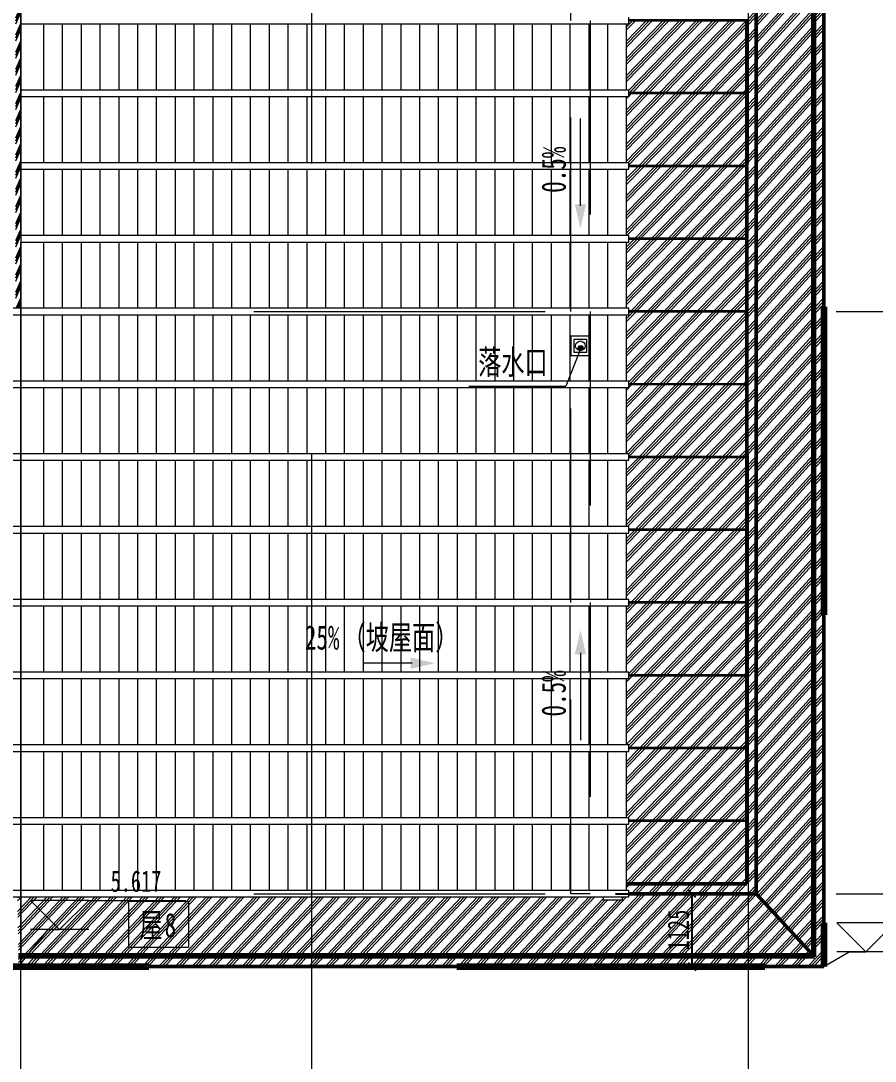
# Model space of a CAD drawing. Header units: millimetres. Extents: x 124696 to 347024, y 412631 to 564609.
# Drawn here: x 208172 to 221378, y 489762 to 505847 of the extents above; entities that cross this region are included whole.
import ezdxf

# ---------------------------------------------------------------- set-up
doc = ezdxf.new("R2010")
doc.units = ezdxf.units.MM
doc.header["$LTSCALE"] = 1500
doc.header["$MEASUREMENT"] = 0
for name, pattern in [('二层平面图$0$Aligning Line', [6.35, 3.175, -3.175]), ('二层平面图$0$IMPORT-216002', [3, 2, -1]), ('二层平面图$0$轴网线_12_3_3_3 mm', [21, 12, -3, 3, -3]), ('二层平面图$0$隐藏线', [7.14375, 4.7625, -2.38125])]:
    doc.linetypes.add(name, pattern=pattern)
doc.layers.add('0-建筑底图', color=7, linetype='Continuous')
for name, color, linetype, lineweight in [('二层平面图$0$0-1', 7, 'Continuous', 5), ('二层平面图$0$A-ANNO-IDEN-LEVL', 3, 'Continuous', 15), ('二层平面图$0$A-LINE', 7, 'Continuous', 9), ('二层平面图$0$A-LINE-1', 7, '二层平面图$0$IMPORT-216002', 9), ('二层平面图$0$A-LINE-2', 7, 'Continuous', 20), ('二层平面图$0$A-LINE-4', 7, '二层平面图$0$Aligning Line', 100), ('二层平面图$0$A-LINE-5', 7, '二层平面图$0$隐藏线', 9), ('二层平面图$0$A-NORM-MODEL-1', 9, 'Continuous', 9), ('二层平面图$0$A-ROOF', 241, 'Continuous', 9), ('二层平面图$0$A-ROOF-3', 50, 'Continuous', 50), ('二层平面图$0$A-ROOF-GRID-1', 9, 'Continuous', 9), ('二层平面图$0$A-WALL-CURT-PANEL', 8, 'Continuous', 9), ('二层平面图$0$A-WALL-CURT-PANEL-1', 253, 'Continuous', 9), ('二层平面图$0$A-WALL-CURT-PANEL-2', 7, 'Continuous', 9), ('二层平面图$0$A-WALL-CURT-STILE-1', 253, 'Continuous', 9), ('二层平面图$0$A-WALL-CURT-STILE-2', 7, 'Continuous', 9), ('二层平面图$0$ANNO-DIMS', 3, 'Continuous', 15), ('二层平面图$0$ANNO-DOTE-1', 10, '二层平面图$0$轴网线_12_3_3_3 mm', 15), ('二层平面图$0$ANNO-TEXT', 7, 'Continuous', 15), ('二层平面图$0$ANNO-TEXT-1', 1, 'Continuous', 15), ('二层平面图$0$ANNO-TEXT-2', 210, 'Continuous', 15)]:
    doc.layers.add(name, color=color, linetype=linetype, lineweight=lineweight)
doc.styles.add('二层平面图$0$黑体', font='simhei.ttf', dxfattribs={"width": 0.7, "height": 375})
doc.styles.add('二层平面图$0$黑体_5', font='simhei.ttf', dxfattribs={"width": 0.7, "height": 330})
doc.dimstyles.new('二层平面图$0$直线_2_2mm_黑体_引线_文字在上_3', dxfattribs={"dimscale": 304.8, "dimtxt": 412.811453, "dimasz": 0.393701, "dimexe": 0.984252, "dimexo": 0.0625, "dimgap": 0.147638, "dimtad": 1, "dimdec": 0, "dimzin": 0, "dimdsep": 46, "dimtxsty": '二层平面图$0$黑体_5', "dimblk1": '二层平面图$0$_Oblique', "dimblk2": '二层平面图$0$_Oblique', "dimsah": 1, "dimcen": 0.09, "dimazin": 0, "dimtfac": 1, "dimtdec": 4, "dimtix": 1, "dimtmove": 0, "dimatfit": 3, "dimfxl": 3.937008, "dimfxlon": 1, "dimtvp": 1, "dimtolj": 1, "dimtzin": 0, "dimarcsym": 2})
pattern_1 = [(45.868, (3679.7, 0), (-128.62294, 132.58318), []), (45.868, (3725.17, 0), (0.00153, 265.1651), []), (45.868, (3634.22, 0), (0.00153, 265.1651), [])]

# ---------------------------------------------------------------- blocks, each defined once
blk = doc.blocks.new('二层平面图$0$屋顶檐口1 - 屋顶檐口1-2761451-104-2F')
at = {"layer": '二层平面图$0$A-ROOF-GRID-1'}
h = blk.add_hatch(dxfattribs=at)
h.set_pattern_fill('FP_27', color=256, style=0, pattern_type=2)
h.set_pattern_definition([(45.868, (3637.25, 0), (-128.62294, 132.58318), []), (45.868, (3682.73, 0), (0.00153, 265.1651), []), (45.868, (3591.78, 0), (0.00153, 265.1651), [])])
h.paths.add_polyline_path([(75414, 34875), (75414, 64125), (62965, 64125), (62965, 63975), (75269, 63975), (75269, 35025), (62965, 35025), (62965, 34875), (74852, 34875)])
h = blk.add_hatch(dxfattribs=at)
h.set_pattern_fill('FP_26', color=256, style=0, pattern_type=2)
h.set_pattern_definition([(45.868, (3620.27, 0), (-128.62294, 132.58318), []), (45.868, (3665.75, 0), (0.00153, 265.1651), []), (45.868, (3574.8, 0), (0.00153, 265.1651), [])])
h.paths.add_polyline_path([(70710, 35025), (75252, 35025), (75252, 63975), (62973, 63975), (62973, 63945), (75240, 63945), (75240, 35055), (62973, 35055), (62973, 35025), (69329, 35025)])
h = blk.add_hatch(dxfattribs=at)
h.set_pattern_fill('FP_28', color=256, style=0, pattern_type=2)
h.set_pattern_definition([(47.705, (11700.67, 0), (-120.6175, 132.583), []), (47.705, (11743.32, 0), (0.0017, 265.165), []), (47.705, (11658.03, 0), (0.0017, 265.165), [])])
h.paths.add_polyline_path([(75240, 35055), (75240, 63945), (74365, 63000), (74365, 36000), (74852, 35474)])
h = blk.add_hatch(dxfattribs=at)
h.set_pattern_fill('FP_29', color=256, style=0, pattern_type=2)
h.set_pattern_definition([(76.367, (71631.4, 0), (-32.15599, 132.58269), []), (76.367, (71642.77, 0), (-0.000127, 265.164944), []), (76.367, (71620.03, 0), (-0.000127, 265.164944), [])])
h.paths.add_polyline_path([(75269, 35025), (75269, 63975), (75252, 63975), (75252, 35025)])
h = blk.add_hatch(dxfattribs=at)
h.set_pattern_fill('FP_16', color=256, style=0, pattern_type=2)
h.set_pattern_definition(pattern_1)
h.paths.add_polyline_path([(72397, 36000), (74365, 36000), (74365, 63000), (72397, 63000), (72397, 62950), (72359, 62950), (72359, 62850), (74220, 62850), (74220, 61885), (74232, 61885), (74232, 61865), (74220, 61865), (74220, 60760), (74232, 60760), (74231, 60740), (74220, 60740), (74220, 59635), (74232, 59635), (74232, 59615), (74220, 59615), (74220, 58510), (74232, 58510), (74232, 58490), (74220, 58490), (74220, 57385), (74232, 57385), (74232, 57365), (74220, 57365), (74220, 56260), (74232, 56260), (74232, 56240), (74220, 56240), (74220, 55135), (74232, 55135), (74232, 55115), (74220, 55115), (74220, 54010), (74232, 54010), (74232, 53990), (74220, 53990), (74220, 52885), (74232, 52885), (74232, 52865), (74220, 52865), (74220, 51760), (74232, 51760), (74232, 51740), (74220, 51740), (74220, 50635), (74232, 50635), (74232, 50615), (74220, 50615), (74220, 49510), (74232, 49510), (74232, 49490), (74220, 49490), (74220, 48385), (74232, 48385), (74232, 48365), (74220, 48365), (74220, 47260), (74232, 47260), (74232, 47240), (74220, 47240), (74220, 46135), (74232, 46135), (74232, 46115), (74220, 46115), (74220, 45010), (74232, 45010), (74232, 44990), (74220, 44990), (74220, 43885), (74232, 43885), (74232, 43865), (74220, 43865), (74220, 42760), (74232, 42760), (74232, 42740), (74220, 42740), (74220, 41635), (74232, 41635), (74232, 41615), (74220, 41615), (74220, 40510), (74232, 40510), (74232, 40490), (74220, 40490), (74220, 39385), (74232, 39385), (74232, 39365), (74220, 39365), (74220, 38260), (74232, 38260), (74232, 38240), (74220, 38240), (74220, 37135), (74232, 37135), (74232, 37115), (74220, 37115), (74220, 36150), (72359, 36150), (72359, 36050), (72397, 36050)])
h = blk.add_hatch(dxfattribs=at)
h.set_pattern_fill('FP_38', color=256, style=0, pattern_type=2)
h.set_pattern_definition([(65.905, (50293.8, 0), (-59.29201, 132.583), []), (65.905, (50314.76, 0), (0.0007, 265.16455), []), (65.905, (50272.83, 0), (0.0007, 265.16455), [])])
h.paths.add_polyline_path([(63000, 45050), (63000, 53950), (62922, 53950), (62922, 45050), (63000, 45050)])
h = blk.add_hatch(dxfattribs=at)
h.set_pattern_fill('FP_30', color=256, style=0, pattern_type=2)
h.set_pattern_definition([(46.601, (1994.4, -1522.8), (-128.75813, 124.3024), []), (46.601, (2039.92, -1520.7), (-0.00237, 260.46257), []), (46.601, (1948.87, -1524.9), (-0.00237, 260.46257), [])])
h.paths.add_polyline_path([(70710, 35055), (75240, 35055), (74365, 36000), (72397, 36000), (72397, 35950), (72300, 35950), (72300, 35900), (72000, 35900), (72000, 35950), (62946, 35950), (62965, 35055), (69329, 35055)])
at = {"layer": '二层平面图$0$A-ROOF-3'}
for p, q in [((75414, 64125), (75414, 34875)), ((75240, 35055), (75240, 63945)), ((75252, 35025), (75252, 63975)), ((75269, 63975), (75269, 35025)), ((74365, 36000), (74365, 63000)), ((74220, 49490), (74220, 48385)), ((74220, 48365), (74220, 47260)), ((74220, 47240), (74220, 46135)), ((74220, 46115), (74220, 45010)), ((74220, 44990), (74220, 43885)), ((74220, 43865), (74220, 42760)), ((74220, 42740), (74220, 41635)), ((74220, 41615), (74220, 40510)), ((74220, 40490), (74220, 39385)), ((74220, 39365), (74220, 38260)), ((74220, 38240), (74220, 37135)), ((74220, 37115), (74220, 36150)), ((74220, 36150), (72359, 36150)), ((72397, 36000), (74365, 36000)), ((74365, 36000), (75240, 35055)), ((62965, 35055), (75240, 35055)), ((75269, 35025), (62965, 35025)), ((75414, 34875), (62965, 34875))]:
    blk.add_line(p, q, dxfattribs=at)
blk = doc.blocks.new('二层平面图$0$系统嵌板 - 白色灰色金属板-2864429-104-2F')
at = {"layer": '二层平面图$0$A-WALL-CURT-PANEL'}
h = blk.add_hatch(dxfattribs=at)
h.set_pattern_fill('FP_16', color=256, style=0, pattern_type=2)
h.set_pattern_definition(pattern_1)
h.paths.add_polyline_path([(72359, 36150), (74220, 36150), (74220, 37115), (72397, 37115), (72397, 37075), (72359, 37075)])
at = {"layer": '二层平面图$0$A-WALL-CURT-PANEL-2'}
for p, q in [((74220, 36150), (74220, 37115)), ((72359, 36150), (74220, 36150))]:
    blk.add_line(p, q, dxfattribs=at)
blk = doc.blocks.new('二层平面图$0$系统嵌板 - 白色灰色金属板-2864430-104-2F')
at = {"layer": '二层平面图$0$A-WALL-CURT-PANEL'}
h = blk.add_hatch(dxfattribs=at)
h.set_pattern_fill('FP_16', color=256, style=0, pattern_type=2)
h.set_pattern_definition(pattern_1)
h.paths.add_polyline_path([(74220, 37135), (74220, 38240), (72397, 38240), (72397, 38200), (72359, 38200), (72359, 37175), (72397, 37175), (72397, 37135)])
at = {"layer": '二层平面图$0$A-WALL-CURT-PANEL-2'}
blk.add_line((74220, 37135), (74220, 38240), dxfattribs=at)
blk = doc.blocks.new('二层平面图$0$系统嵌板 - 白色灰色金属板-V5-104-2F')
at = {"layer": '二层平面图$0$A-WALL-CURT-PANEL'}
h = blk.add_hatch(dxfattribs=at)
h.set_pattern_fill('FP_16', color=256, style=0, pattern_type=2)
h.set_pattern_definition(pattern_1)
h.paths.add_polyline_path([(74220, 38260), (74220, 39365), (72397, 39365), (72397, 39325), (72359, 39325), (72359, 38300), (72397, 38300), (72397, 38260)])
at = {"layer": '二层平面图$0$A-WALL-CURT-PANEL-2'}
blk.add_line((74220, 38260), (74220, 39365), dxfattribs=at)
blk = doc.blocks.new('二层平面图$0$系统嵌板 - 白色灰色金属板-V6-104-2F')
at = {"layer": '二层平面图$0$A-WALL-CURT-PANEL'}
h = blk.add_hatch(dxfattribs=at)
h.set_pattern_fill('FP_16', color=256, style=0, pattern_type=2)
h.set_pattern_definition(pattern_1)
h.paths.add_polyline_path([(74220, 39385), (74220, 40490), (72397, 40490), (72397, 40450), (72359, 40450), (72359, 39425), (72397, 39425), (72397, 39385)])
at = {"layer": '二层平面图$0$A-WALL-CURT-PANEL-2'}
blk.add_line((74220, 39385), (74220, 40490), dxfattribs=at)
blk = doc.blocks.new('二层平面图$0$系统嵌板 - 白色灰色金属板-V7-104-2F')
at = {"layer": '二层平面图$0$A-WALL-CURT-PANEL'}
h = blk.add_hatch(dxfattribs=at)
h.set_pattern_fill('FP_16', color=256, style=0, pattern_type=2)
h.set_pattern_definition(pattern_1)
h.paths.add_polyline_path([(72397, 40510), (74220, 40510), (74220, 41615), (72397, 41615), (72397, 41575), (72359, 41575), (72359, 40550), (72397, 40550)])
at = {"layer": '二层平面图$0$A-WALL-CURT-PANEL-2'}
blk.add_line((74220, 40510), (74220, 41615), dxfattribs=at)
blk = doc.blocks.new('二层平面图$0$系统嵌板 - 白色灰色金属板-V8-104-2F')
at = {"layer": '二层平面图$0$A-WALL-CURT-PANEL'}
h = blk.add_hatch(dxfattribs=at)
h.set_pattern_fill('FP_16', color=256, style=0, pattern_type=2)
h.set_pattern_definition(pattern_1)
h.paths.add_polyline_path([(74220, 41635), (74220, 42740), (72397, 42740), (72397, 42700), (72359, 42700), (72359, 41675), (72397, 41675), (72397, 41635)])
at = {"layer": '二层平面图$0$A-WALL-CURT-PANEL-2'}
blk.add_line((74220, 41635), (74220, 42740), dxfattribs=at)
blk = doc.blocks.new('二层平面图$0$系统嵌板 - 白色灰色金属板-V9-104-2F')
at = {"layer": '二层平面图$0$A-WALL-CURT-PANEL'}
h = blk.add_hatch(dxfattribs=at)
h.set_pattern_fill('FP_16', color=256, style=0, pattern_type=2)
h.set_pattern_definition(pattern_1)
h.paths.add_polyline_path([(74220, 42760), (74220, 43865), (72397, 43865), (72397, 43825), (72359, 43825), (72359, 42800), (72397, 42800), (72397, 42760)])
at = {"layer": '二层平面图$0$A-WALL-CURT-PANEL-2'}
blk.add_line((74220, 42760), (74220, 43865), dxfattribs=at)
blk = doc.blocks.new('二层平面图$0$系统嵌板 - 白色灰色金属板-V10-104-2F')
at = {"layer": '二层平面图$0$A-WALL-CURT-PANEL'}
h = blk.add_hatch(dxfattribs=at)
h.set_pattern_fill('FP_16', color=256, style=0, pattern_type=2)
h.set_pattern_definition(pattern_1)
h.paths.add_polyline_path([(72397, 43885), (74220, 43885), (74220, 44990), (72397, 44990), (72397, 44950), (72359, 44950), (72359, 43925), (72397, 43925)])
at = {"layer": '二层平面图$0$A-WALL-CURT-PANEL-2'}
blk.add_line((74220, 43885), (74220, 44990), dxfattribs=at)
blk = doc.blocks.new('二层平面图$0$系统嵌板 - 白色灰色金属板-V11-104-2F')
at = {"layer": '二层平面图$0$A-WALL-CURT-PANEL'}
h = blk.add_hatch(dxfattribs=at)
h.set_pattern_fill('FP_16', color=256, style=0, pattern_type=2)
h.set_pattern_definition(pattern_1)
h.paths.add_polyline_path([(74220, 45010), (74220, 46115), (72397, 46115), (72397, 46075), (72359, 46075), (72359, 45050), (72397, 45050), (72397, 45010)])
at = {"layer": '二层平面图$0$A-WALL-CURT-PANEL-2'}
blk.add_line((74220, 45010), (74220, 46115), dxfattribs=at)
blk = doc.blocks.new('二层平面图$0$系统嵌板 - 白色灰色金属板-V12-104-2F')
at = {"layer": '二层平面图$0$A-WALL-CURT-PANEL'}
h = blk.add_hatch(dxfattribs=at)
h.set_pattern_fill('FP_16', color=256, style=0, pattern_type=2)
h.set_pattern_definition(pattern_1)
h.paths.add_polyline_path([(74220, 46135), (74220, 47240), (72397, 47240), (72397, 47200), (72359, 47200), (72359, 46175), (72397, 46175), (72397, 46135)])
at = {"layer": '二层平面图$0$A-WALL-CURT-PANEL-2'}
blk.add_line((74220, 46135), (74220, 47240), dxfattribs=at)
blk = doc.blocks.new('二层平面图$0$系统嵌板 - 白色灰色金属板-V13-104-2F')
at = {"layer": '二层平面图$0$A-WALL-CURT-PANEL'}
h = blk.add_hatch(dxfattribs=at)
h.set_pattern_fill('FP_16', color=256, style=0, pattern_type=2)
h.set_pattern_definition(pattern_1)
h.paths.add_polyline_path([(74220, 47260), (74220, 48365), (72397, 48365), (72397, 48325), (72359, 48325), (72359, 47300), (72397, 47300), (72397, 47260)])
at = {"layer": '二层平面图$0$A-WALL-CURT-PANEL-2'}
blk.add_line((74220, 47260), (74220, 48365), dxfattribs=at)
blk = doc.blocks.new('二层平面图$0$系统嵌板 - 白色灰色金属板-V14-104-2F')
at = {"layer": '二层平面图$0$A-WALL-CURT-PANEL'}
h = blk.add_hatch(dxfattribs=at)
h.set_pattern_fill('FP_16', color=256, style=0, pattern_type=2)
h.set_pattern_definition(pattern_1)
h.paths.add_polyline_path([(74220, 48385), (74220, 49490), (72397, 49490), (72397, 49450), (72359, 49450), (72359, 48425), (72397, 48425), (72397, 48385)])
at = {"layer": '二层平面图$0$A-WALL-CURT-PANEL-2'}
blk.add_line((74220, 48385), (74220, 49490), dxfattribs=at)
blk = doc.blocks.new('二层平面图$0$矩形竖梃 - 20 x 100mm_0_ 2-2864428-104-2F')
at = {"layer": '二层平面图$0$A-WALL-CURT-STILE-2'}
for p, q in [((74232, 37135), (72397, 37135)), ((74232, 37115), (72397, 37115)), ((74232, 37135), (74232, 37115))]:
    blk.add_line(p, q, dxfattribs=at)
blk = doc.blocks.new('二层平面图$0$SHS-Roof-center_rvt-1-104-2F')
at = {"layer": '二层平面图$0$A-NORM-MODEL-1'}
for p, q in [((63000, 49550), (63000, 49450)), ((72397, 49450), (72397, 49550)), ((63000, 48425), (63000, 49450)), ((63000, 49450), (72397, 49450)), ((63350, 49450), (63350, 48425)), ((63641, 49450), (63641, 48425)), ((63931, 49450), (63931, 48425)), ((64222, 49450), (64222, 48425)), ((64513, 49450), (64513, 48425)), ((64803, 49450), (64803, 48425)), ((65094, 49450), (65094, 48425)), ((65384, 49450), (65384, 48425)), ((65675, 49450), (65675, 48425)), ((65966, 49450), (65966, 48425)), ((66256, 49450), (66256, 48425)), ((66547, 49450), (66547, 48425)), ((66838, 49450), (66838, 48425)), ((67128, 49450), (67128, 48425)), ((67419, 49450), (67419, 48425)), ((67709, 49450), (67709, 48425)), ((68000, 49450), (68000, 48425)), ((68291, 49450), (68291, 48425)), ((68581, 49450), (68581, 48425)), ((68872, 49450), (68872, 48425)), ((69163, 49450), (69163, 48425)), ((69453, 49450), (69453, 48425)), ((69744, 49450), (69744, 48425)), ((70034, 49450), (70034, 48425)), ((70325, 49450), (70325, 48425)), ((70616, 49450), (70616, 48425)), ((70906, 49450), (70906, 48425)), ((71197, 49450), (71197, 48425)), ((71488, 49450), (71488, 48425)), ((71778, 49450), (71778, 48425)), ((72069, 49450), (72069, 48425)), ((72359, 49450), (72359, 48425)), ((63000, 48425), (63000, 48325)), ((72397, 48425), (63000, 48425)), ((72397, 48325), (72397, 48425)), ((63000, 47300), (63000, 48325)), ((63000, 48325), (72397, 48325)), ((63350, 48325), (63350, 47300)), ((63641, 48325), (63641, 47300)), ((63931, 48325), (63931, 47300)), ((64222, 48325), (64222, 47300)), ((64513, 48325), (64513, 47300)), ((64803, 48325), (64803, 47300)), ((65094, 48325), (65094, 47300)), ((65384, 48325), (65384, 47300)), ((65675, 48325), (65675, 47300)), ((65966, 48325), (65966, 47300)), ((66256, 48325), (66256, 47300)), ((66547, 48325), (66547, 47300)), ((66838, 48325), (66838, 47300)), ((67128, 48325), (67128, 47300)), ((67419, 48325), (67419, 47300)), ((67709, 48325), (67709, 47300)), ((68000, 48325), (68000, 47300)), ((68291, 48325), (68291, 47300)), ((68581, 48325), (68581, 47300)), ((68872, 48325), (68872, 47300)), ((69163, 48325), (69163, 47300)), ((69453, 48325), (69453, 47300)), ((69744, 48325), (69744, 47300)), ((70034, 48325), (70034, 47300)), ((70325, 48325), (70325, 47300)), ((70616, 48325), (70616, 47300)), ((70906, 48325), (70906, 47300)), ((71197, 48325), (71197, 47300)), ((71488, 48325), (71488, 47300)), ((71778, 48325), (71778, 47300)), ((72069, 48325), (72069, 47300)), ((72359, 48325), (72359, 47300)), ((63000, 47300), (63000, 47200)), ((72397, 47300), (63000, 47300)), ((72397, 47200), (72397, 47300)), ((63000, 46175), (63000, 47200)), ((63000, 47200), (72397, 47200)), ((63350, 47200), (63350, 46175)), ((63641, 47200), (63641, 46175)), ((63931, 47200), (63931, 46175)), ((64222, 47200), (64222, 46175)), ((64513, 47200), (64513, 46175)), ((64803, 47200), (64803, 46175)), ((65094, 47200), (65094, 46175)), ((65384, 47200), (65384, 46175)), ((65675, 47200), (65675, 46175)), ((65966, 47200), (65966, 46175)), ((66256, 47200), (66256, 46175)), ((66547, 47200), (66547, 46175)), ((66838, 47200), (66838, 46175)), ((67128, 47200), (67128, 46175)), ((67419, 47200), (67419, 46175)), ((67709, 47200), (67709, 46175)), ((68000, 47200), (68000, 46175)), ((68291, 47200), (68291, 46175)), ((68581, 47200), (68581, 46175)), ((68872, 47200), (68872, 46175)), ((69163, 47200), (69163, 46175)), ((69453, 47200), (69453, 46175)), ((69744, 47200), (69744, 46175)), ((70034, 47200), (70034, 46175)), ((70325, 47200), (70325, 46175)), ((70616, 47200), (70616, 46175)), ((70906, 47200), (70906, 46175)), ((71197, 47200), (71197, 46175)), ((71488, 47200), (71488, 46175)), ((71778, 47200), (71778, 46175)), ((72069, 47200), (72069, 46175)), ((72359, 47200), (72359, 46175)), ((63000, 46175), (63000, 46075)), ((72397, 46175), (63000, 46175)), ((72397, 46075), (72397, 46175)), ((63000, 45050), (63000, 46075)), ((63000, 46075), (72397, 46075)), ((63350, 46075), (63350, 45050)), ((63641, 46075), (63641, 45050)), ((63931, 46075), (63931, 45050)), ((64222, 46075), (64222, 45050)), ((64513, 46075), (64513, 45050)), ((64803, 46075), (64803, 45050)), ((65094, 46075), (65094, 45050)), ((65384, 46075), (65384, 45050)), ((65675, 46075), (65675, 45050)), ((65966, 46075), (65966, 45050)), ((66256, 46075), (66256, 45050)), ((66547, 46075), (66547, 45050)), ((66838, 46075), (66838, 45050)), ((67128, 46075), (67128, 45050)), ((67419, 46075), (67419, 45050)), ((67709, 46075), (67709, 45050)), ((68000, 46075), (68000, 45050)), ((68291, 46075), (68291, 45050)), ((68581, 46075), (68581, 45050)), ((68872, 46075), (68872, 45050)), ((69163, 46075), (69163, 45050)), ((69453, 46075), (69453, 45050)), ((69744, 46075), (69744, 45050)), ((70034, 46075), (70034, 45050)), ((70325, 46075), (70325, 45050)), ((70616, 46075), (70616, 45050)), ((70906, 46075), (70906, 45050)), ((71197, 46075), (71197, 45050)), ((71488, 46075), (71488, 45050)), ((71778, 46075), (71778, 45050)), ((72069, 46075), (72069, 45050)), ((72359, 46075), (72359, 45050)), ((63000, 45050), (58501, 45050)), ((63000, 45050), (63000, 44950)), ((72397, 45050), (63000, 45050)), ((63000, 44950), (63000, 45050)), ((72397, 44950), (72397, 45050)), ((58501, 44950), (63000, 44950)), ((63000, 43925), (63000, 44950)), ((63000, 44950), (63000, 43925)), ((63000, 44950), (72397, 44950)), ((63350, 44950), (63350, 43925)), ((63641, 44950), (63641, 43925)), ((63931, 44950), (63931, 43925)), ((64222, 44950), (64222, 43925)), ((64513, 44950), (64513, 43925)), ((64803, 44950), (64803, 43925)), ((65094, 44950), (65094, 43925)), ((65384, 44950), (65384, 43925)), ((65675, 44950), (65675, 43925)), ((65966, 44950), (65966, 43925)), ((66256, 44950), (66256, 43925)), ((66547, 44950), (66547, 43925)), ((66838, 44950), (66838, 43925)), ((67128, 44950), (67128, 43925)), ((67419, 44950), (67419, 43925)), ((67709, 44950), (67709, 43925)), ((68000, 44950), (68000, 43925)), ((68291, 44950), (68291, 43925)), ((68581, 44950), (68581, 43925)), ((68872, 44950), (68872, 43925)), ((69163, 44950), (69163, 43925)), ((69453, 44950), (69453, 43925)), ((69744, 44950), (69744, 43925)), ((70034, 44950), (70034, 43925)), ((70325, 44950), (70325, 43925)), ((70616, 44950), (70616, 43925)), ((70906, 44950), (70906, 43925)), ((71197, 44950), (71197, 43925)), ((71488, 44950), (71488, 43925)), ((71778, 44950), (71778, 43925)), ((72069, 44950), (72069, 43925)), ((72359, 44950), (72359, 43925)), ((63000, 43925), (58501, 43925)), ((63000, 43925), (63000, 43825)), ((72397, 43925), (63000, 43925)), ((63000, 43825), (63000, 43925)), ((72397, 43825), (72397, 43925)), ((58501, 43825), (63000, 43825)), ((63000, 42800), (63000, 43825)), ((63000, 43825), (63000, 42800)), ((63000, 43825), (72397, 43825)), ((63350, 43825), (63350, 42800)), ((63641, 43825), (63641, 42800)), ((63931, 43825), (63931, 42800)), ((64222, 43825), (64222, 42800)), ((64513, 43825), (64513, 42800)), ((64803, 43825), (64803, 42800)), ((65094, 43825), (65094, 42800)), ((65384, 43825), (65384, 42800)), ((65675, 43825), (65675, 42800)), ((65966, 43825), (65966, 42800)), ((66256, 43825), (66256, 42800)), ((66547, 43825), (66547, 42800)), ((66838, 43825), (66838, 42800)), ((67128, 43825), (67128, 42800)), ((67419, 43825), (67419, 42800)), ((67709, 43825), (67709, 42800)), ((68000, 43825), (68000, 42800)), ((68291, 43825), (68291, 42800)), ((68581, 43825), (68581, 42800)), ((68872, 43825), (68872, 42800)), ((69163, 43825), (69163, 42800)), ((69453, 43825), (69453, 42800)), ((69744, 43825), (69744, 42800)), ((70034, 43825), (70034, 42800)), ((70325, 43825), (70325, 42800)), ((70616, 43825), (70616, 42800)), ((70906, 43825), (70906, 42800)), ((71197, 43825), (71197, 42800)), ((71488, 43825), (71488, 42800)), ((71778, 43825), (71778, 42800)), ((72069, 43825), (72069, 42800)), ((72359, 43825), (72359, 42800)), ((63000, 42800), (58501, 42800)), ((63000, 42800), (63000, 42700)), ((72397, 42800), (63000, 42800)), ((63000, 42700), (63000, 42800)), ((72397, 42700), (72397, 42800)), ((58501, 42700), (63000, 42700)), ((63000, 41675), (63000, 42700)), ((63000, 42700), (63000, 41675)), ((63000, 42700), (72397, 42700)), ((63350, 42700), (63350, 41675)), ((63641, 42700), (63641, 41675)), ((63931, 42700), (63931, 41675)), ((64222, 42700), (64222, 41675)), ((64513, 42700), (64513, 41675)), ((64803, 42700), (64803, 41675)), ((65094, 42700), (65094, 41675)), ((65384, 42700), (65384, 41675)), ((65675, 42700), (65675, 41675)), ((65966, 42700), (65966, 41675)), ((66256, 42700), (66256, 41675)), ((66547, 42700), (66547, 41675)), ((66838, 42700), (66838, 41675)), ((67128, 42700), (67128, 41675)), ((67419, 42700), (67419, 41675)), ((67709, 42700), (67709, 41675)), ((68000, 42700), (68000, 41675)), ((68291, 42700), (68291, 41675)), ((68581, 42700), (68581, 41675)), ((68872, 42700), (68872, 41675)), ((69163, 42700), (69163, 41675)), ((69453, 42700), (69453, 41675)), ((69744, 42700), (69744, 41675)), ((70034, 42700), (70034, 41675)), ((70325, 42700), (70325, 41675)), ((70616, 42700), (70616, 41675)), ((70906, 42700), (70906, 41675)), ((71197, 42700), (71197, 41675)), ((71488, 42700), (71488, 41675)), ((71778, 42700), (71778, 41675)), ((72069, 42700), (72069, 41675)), ((72359, 42700), (72359, 41675)), ((63000, 41675), (58501, 41675)), ((63000, 41675), (63000, 41575)), ((72397, 41675), (63000, 41675)), ((63000, 41575), (63000, 41675)), ((72397, 41575), (72397, 41675)), ((58501, 41575), (63000, 41575)), ((63000, 40550), (63000, 41575)), ((63000, 41575), (63000, 40550)), ((63000, 41575), (72397, 41575)), ((63350, 41575), (63350, 40550)), ((63641, 41575), (63641, 40550)), ((63931, 41575), (63931, 40550)), ((64222, 41575), (64222, 40550)), ((64513, 41575), (64513, 40550)), ((64803, 41575), (64803, 40550)), ((65094, 41575), (65094, 40550)), ((65384, 41575), (65384, 40550)), ((65675, 41575), (65675, 40550)), ((65966, 41575), (65966, 40550)), ((66256, 41575), (66256, 40550)), ((66547, 41575), (66547, 40550)), ((66838, 41575), (66838, 40550)), ((67128, 41575), (67128, 40550)), ((67419, 41575), (67419, 40550)), ((67709, 41575), (67709, 40550)), ((68000, 41575), (68000, 40550)), ((68291, 41575), (68291, 40550)), ((68581, 41575), (68581, 40550)), ((68872, 41575), (68872, 40550)), ((69163, 41575), (69163, 40550)), ((69453, 41575), (69453, 40550)), ((69744, 41575), (69744, 40550)), ((70034, 41575), (70034, 40550)), ((70325, 41575), (70325, 40550)), ((70616, 41575), (70616, 40550)), ((70906, 41575), (70906, 40550)), ((71197, 41575), (71197, 40550)), ((71488, 41575), (71488, 40550)), ((71778, 41575), (71778, 40550)), ((72069, 41575), (72069, 40550)), ((72359, 41575), (72359, 40550)), ((63000, 40550), (58501, 40550)), ((63000, 40550), (63000, 40450)), ((72397, 40550), (63000, 40550)), ((63000, 40450), (63000, 40550)), ((72397, 40450), (72397, 40550)), ((58501, 40450), (63000, 40450)), ((63000, 39425), (63000, 40450)), ((63000, 40450), (63000, 39425)), ((63000, 40450), (72397, 40450)), ((63350, 40450), (63350, 39425)), ((63641, 40450), (63641, 39425)), ((63931, 40450), (63931, 39425)), ((64222, 40450), (64222, 39425)), ((64513, 40450), (64513, 39425)), ((64803, 40450), (64803, 39425)), ((65094, 40450), (65094, 39425)), ((65384, 40450), (65384, 39425)), ((65675, 40450), (65675, 39425)), ((65966, 40450), (65966, 39425)), ((66256, 40450), (66256, 39425)), ((66547, 40450), (66547, 39425)), ((66838, 40450), (66838, 39425)), ((67128, 40450), (67128, 39425)), ((67419, 40450), (67419, 39425)), ((67709, 40450), (67709, 39425)), ((68000, 40450), (68000, 39425)), ((68291, 40450), (68291, 39425)), ((68581, 40450), (68581, 39425)), ((68872, 40450), (68872, 39425)), ((69163, 40450), (69163, 39425)), ((69453, 40450), (69453, 39425)), ((69744, 40450), (69744, 39425)), ((70034, 40450), (70034, 39425)), ((70325, 40450), (70325, 39425)), ((70616, 40450), (70616, 39425)), ((70906, 40450), (70906, 39425)), ((71197, 40450), (71197, 39425)), ((71488, 40450), (71488, 39425)), ((71778, 40450), (71778, 39425)), ((72069, 40450), (72069, 39425)), ((72359, 40450), (72359, 39425)), ((63000, 39425), (58501, 39425)), ((63000, 39425), (63000, 39325)), ((72397, 39425), (63000, 39425)), ((63000, 39325), (63000, 39425)), ((72397, 39325), (72397, 39425)), ((58501, 39325), (63000, 39325)), ((63000, 38300), (63000, 39325)), ((63000, 39325), (63000, 38300)), ((63000, 39325), (72397, 39325)), ((63350, 39325), (63350, 38300)), ((63641, 39325), (63641, 38300)), ((63931, 39325), (63931, 38300)), ((64222, 39325), (64222, 38300)), ((64513, 39325), (64513, 38300)), ((64803, 39325), (64803, 38300)), ((65094, 39325), (65094, 38300)), ((65384, 39325), (65384, 38300)), ((65675, 39325), (65675, 38300)), ((65966, 39325), (65966, 38300)), ((66256, 39325), (66256, 38300)), ((66547, 39325), (66547, 38300)), ((66838, 39325), (66838, 38300)), ((67128, 39325), (67128, 38300)), ((67419, 39325), (67419, 38300)), ((67709, 39325), (67709, 38300)), ((68000, 39325), (68000, 38300)), ((68291, 39325), (68291, 38300)), ((68581, 39325), (68581, 38300)), ((68872, 39325), (68872, 38300)), ((69163, 39325), (69163, 38300)), ((69453, 39325), (69453, 38300)), ((69744, 39325), (69744, 38300)), ((70034, 39325), (70034, 38300)), ((70325, 39325), (70325, 38300)), ((70616, 39325), (70616, 38300)), ((70906, 39325), (70906, 38300)), ((71197, 39325), (71197, 38300)), ((71488, 39325), (71488, 38300)), ((71778, 39325), (71778, 38300)), ((72069, 39325), (72069, 38300)), ((72359, 39325), (72359, 38300)), ((63000, 38300), (58501, 38300)), ((63000, 38300), (63000, 38200)), ((72397, 38300), (63000, 38300)), ((63000, 38200), (63000, 38300)), ((72397, 38200), (72397, 38300)), ((58501, 38200), (63000, 38200)), ((63000, 37175), (63000, 38200)), ((63000, 38200), (63000, 37175)), ((63000, 38200), (72397, 38200)), ((63350, 38200), (63350, 37175)), ((63641, 38200), (63641, 37175)), ((63931, 38200), (63931, 37175)), ((64222, 38200), (64222, 37175)), ((64513, 38200), (64513, 37175)), ((64803, 38200), (64803, 37175)), ((65094, 38200), (65094, 37175)), ((65384, 38200), (65384, 37175)), ((65675, 38200), (65675, 37175)), ((65966, 38200), (65966, 37175)), ((66256, 38200), (66256, 37175)), ((66547, 38200), (66547, 37175)), ((66838, 38200), (66838, 37175)), ((67128, 38200), (67128, 37175)), ((67419, 38200), (67419, 37175)), ((67709, 38200), (67709, 37175)), ((68000, 38200), (68000, 37175)), ((68291, 38200), (68291, 37175)), ((68581, 38200), (68581, 37175)), ((68872, 38200), (68872, 37175)), ((69163, 38200), (69163, 37175)), ((69453, 38200), (69453, 37175)), ((69744, 38200), (69744, 37175)), ((70034, 38200), (70034, 37175)), ((70325, 38200), (70325, 37175)), ((70616, 38200), (70616, 37175)), ((70906, 38200), (70906, 37175)), ((71197, 38200), (71197, 37175)), ((71488, 38200), (71488, 37175)), ((71778, 38200), (71778, 37175)), ((72069, 38200), (72069, 37175)), ((72359, 38200), (72359, 37175)), ((63000, 37175), (58501, 37175)), ((63000, 37175), (63000, 37075)), ((72397, 37175), (63000, 37175)), ((63000, 37075), (63000, 37175)), ((72397, 37075), (72397, 37175)), ((58501, 37075), (63000, 37075)), ((63000, 36050), (63000, 37075)), ((63000, 37075), (63000, 36050)), ((63000, 37075), (72397, 37075)), ((63350, 37075), (63350, 36050)), ((63641, 37075), (63641, 36050)), ((63931, 37075), (63931, 36050)), ((64222, 37075), (64222, 36050)), ((64513, 37075), (64513, 36050)), ((64803, 37075), (64803, 36050)), ((65094, 37075), (65094, 36050)), ((65384, 37075), (65384, 36050)), ((65675, 37075), (65675, 36050)), ((65966, 37075), (65966, 36050)), ((66256, 37075), (66256, 36050)), ((66547, 37075), (66547, 36050)), ((66838, 37075), (66838, 36050)), ((67128, 37075), (67128, 36050)), ((67419, 37075), (67419, 36050)), ((67709, 37075), (67709, 36050)), ((68000, 37075), (68000, 36050)), ((68291, 37075), (68291, 36050)), ((68581, 37075), (68581, 36050)), ((68872, 37075), (68872, 36050)), ((69163, 37075), (69163, 36050)), ((69453, 37075), (69453, 36050)), ((69744, 37075), (69744, 36050)), ((70034, 37075), (70034, 36050)), ((70325, 37075), (70325, 36050)), ((70616, 37075), (70616, 36050)), ((70906, 37075), (70906, 36050)), ((71197, 37075), (71197, 36050)), ((71488, 37075), (71488, 36050)), ((71778, 37075), (71778, 36050)), ((72069, 37075), (72069, 36050)), ((72359, 37075), (72359, 36050)), ((63000, 36050), (58501, 36050)), ((63000, 36050), (63000, 35950)), ((72397, 36050), (63000, 36050)), ((63000, 35950), (63000, 36050)), ((72397, 35950), (72397, 36050)), ((58501, 35950), (63000, 35950)), ((63000, 35950), (72397, 35950)), ((72000, 35950), (72000, 35900)), ((72300, 35900), (72000, 35900)), ((72300, 35900), (72300, 35950))]:
    blk.add_line(p, q, dxfattribs=at)
at = {"layer": '二层平面图$0$A-ROOF'}
blk.add_blockref('二层平面图$0$屋顶檐口1 - 屋顶檐口1-2761451-104-2F', (0, 0), dxfattribs=at)
at = {"layer": '二层平面图$0$A-WALL-CURT-PANEL-1'}
for name in ['二层平面图$0$系统嵌板 - 白色灰色金属板-V14-104-2F', '二层平面图$0$系统嵌板 - 白色灰色金属板-V13-104-2F', '二层平面图$0$系统嵌板 - 白色灰色金属板-V12-104-2F', '二层平面图$0$系统嵌板 - 白色灰色金属板-V11-104-2F', '二层平面图$0$系统嵌板 - 白色灰色金属板-V10-104-2F', '二层平面图$0$系统嵌板 - 白色灰色金属板-V9-104-2F', '二层平面图$0$系统嵌板 - 白色灰色金属板-V8-104-2F', '二层平面图$0$系统嵌板 - 白色灰色金属板-V7-104-2F', '二层平面图$0$系统嵌板 - 白色灰色金属板-V6-104-2F', '二层平面图$0$系统嵌板 - 白色灰色金属板-V5-104-2F', '二层平面图$0$系统嵌板 - 白色灰色金属板-2864430-104-2F', '二层平面图$0$系统嵌板 - 白色灰色金属板-2864429-104-2F']:
    blk.add_blockref(name, (0, 0), dxfattribs=at)
at = {"layer": '二层平面图$0$A-WALL-CURT-STILE-1'}
for p in [(0, 12375), (0, 11250), (0, 10125), (0, 9000), (0, 7875), (0, 6750), (0, 5625), (0, 4500), (0, 3375), (0, 2250), (0, 1125), (0, 0)]:
    blk.add_blockref('二层平面图$0$矩形竖梃 - 20 x 100mm_0_ 2-2864428-104-2F', p, dxfattribs=at)
blk = doc.blocks.new('二层平面图$0$符号排水箭头_实线 - 排水箭头-7034490-104-2F')
at = {"layer": '二层平面图$0$ANNO-TEXT'}
blk.add_hatch(color=256, dxfattribs=at).paths.add_polyline_path([(2.5, -0.58), (0, 0), (2.5, 0.58)])
blk.add_line((2.34, 0), (7.34, 0), dxfattribs=at)
blk = doc.blocks.new('二层平面图$0$00_引注_规范_ - 00_引注_规范_-5761223-104-2F')
at = {"layer": '二层平面图$0$ANNO-TEXT'}
for p, q in [((0, 0), (5, 0)), ((5, 0), (10, 0))]:
    blk.add_line(p, q, dxfattribs=at)
blk = doc.blocks.new('二层平面图$0$符号排水箭头_虚线 - 排水箭头-5936943-104-2F')
at = {"layer": '二层平面图$0$ANNO-TEXT'}
blk.add_hatch(color=256, dxfattribs=at).paths.add_polyline_path([(2.5, -0.58), (0, 0), (2.5, 0.58)])
at = {"layer": '二层平面图$0$ANNO-TEXT-2'}
blk.add_line((2.34, 0), (11.34, 0), dxfattribs=at)
blk = doc.blocks.new('二层平面图$0$符号排水箭头_虚线 - 排水箭头-5917014-104-2F')
at = {"layer": '二层平面图$0$ANNO-TEXT'}
blk.add_hatch(color=256, dxfattribs=at).paths.add_polyline_path([(2.5, 0.58), (2.5, -0.58), (0, 0)])
at = {"layer": '二层平面图$0$ANNO-TEXT-2'}
blk.add_line((2.34, 0), (11.34, 0), dxfattribs=at)
blk = doc.blocks.new('二层平面图$0$_Oblique')
at = {"color": 0, "linetype": 'ByBlock', "lineweight": -2}
blk.add_line((-0.5, -0.5), (0.5, 0.5), dxfattribs=at)
blk = doc.blocks.new('*D2608')
at = {"layer": '二层平面图$0$ANNO-DIMS', "color": 0, "lineweight": -2, "transparency": 16777216}
for p, q in [((72194, 36000), (73675, 36000)), ((73375, 34875), (73375, 36000)), ((72194, 34875), (73675, 34875))]:
    blk.add_line(p, q, dxfattribs=at)
at = {"layer": '二层平面图$0$ANNO-DIMS', "color": 0, "lineweight": -2, "transparency": 16777216, "xscale": 120, "yscale": 120, "zscale": 120}
for p, rotation in [((73375, 36000), 90), ((73375, 34875), 270)]:
    blk.add_blockref('二层平面图$0$_Oblique', p, dxfattribs=dict(at, rotation=rotation))
at = {"layer": '二层平面图$0$ANNO-DIMS', "color": 0, "transparency": 16777216, "insert": (73165, 35438), "char_height": 330, "width": 806.42, "attachment_point": 5, "rotation": 90, "style": '二层平面图$0$黑体_5'}
blk.add_mtext('\\A1;1125', dxfattribs=at)
blk = doc.blocks.new('二层平面图$0$高程点 - 高程点符号-322107-104-2F')
at = {"layer": '二层平面图$0$A-ANNO-IDEN-LEVL'}
for p, q in [((-3, 3), (-13, 3)), ((-3, 3), (3, 3)), ((0, 0), (-3, 3)), ((0, 0), (3, 3)), ((-3, 0), (2.99, 0))]:
    blk.add_line(p, q, dxfattribs=at)
blk = doc.blocks.new('二层平面图')
at = {"layer": '二层平面图$0$ANNO-TEXT'}
h = blk.add_hatch(color=8, dxfattribs=at)
edge = h.paths.add_edge_path()
edge.add_arc((71654.1, 44436.5), 37.5, 0, 360)
at = {"layer": '二层平面图$0$A-ANNO-IDEN-LEVL', "color": 8}
for p, q in [((62965.1, 34875), (63424.2, 35444.8)), ((63424.2, 35444.8), (63600.1, 35444.8)), ((75414.2, 34875), (75804.3, 35100.2)), ((75804.3, 35100.2), (76062.4, 35100.2))]:
    blk.add_line(p, q, dxfattribs=at)
at = {"layer": '二层平面图$0$A-LINE', "color": 8}
for p, q in [((71550, 44570), (71550, 44370)), ((71750, 44570), (71550, 44570)), ((71750, 44370), (71750, 44570)), ((71550, 44370), (71750, 44370))]:
    blk.add_line(p, q, dxfattribs=at)
blk.add_circle((71650, 44470), 75, dxfattribs=at)
at = {"layer": '二层平面图$0$A-LINE-1', "color": 8}
for p, q in [((71500, 36000), (71500, 63000)), ((71800, 63000), (71800, 36000)), ((71800, 36000), (71500, 36000))]:
    blk.add_line(p, q, dxfattribs=at)
at = {"layer": '二层平面图$0$A-LINE-2', "color": 8}
blk.add_line((63000, 64125), (63000, 34875), dxfattribs=at)
at = {"layer": '二层平面图$0$A-LINE-4', "color": 8}
for p in [(75414.2, 64125), (50690, 34875)]:
    blk.add_line(p, (75414.2, 34875), dxfattribs=at)
at = {"layer": '二层平面图$0$A-LINE-5', "color": 8}
for p, q in [((71500, 44620), (71500, 44320)), ((71800, 44620), (71500, 44620)), ((71800, 44320), (71800, 44620)), ((71500, 44320), (71800, 44320))]:
    blk.add_line(p, q, dxfattribs=at)
at = {"layer": '二层平面图$0$ANNO-DOTE-1', "color": 8}
for p, q in [((63000, -6710.3), (63000, 106757.2)), ((67500, -6710.3), (67500, 106757.2)), ((74250, -6710.3), (74250, 106757.2)), ((-18896.2, 45000), (161528.2, 45000)), ((-18896.2, 36000), (161528.2, 36000))]:
    blk.add_line(p, q, dxfattribs=at)
at = {"layer": '二层平面图$0$ANNO-TEXT', "color": 8}
blk.add_line((71654.1, 44436.5), (71424.7, 43844.7), dxfattribs=at)
blk.add_circle((71654.1, 44436.5), 37.5, dxfattribs=at)
at = {"layer": '二层平面图$0$ANNO-TEXT-1', "color": 8, "flags": 128}
blk.add_lwpolyline([(64667.7, 35882), (65593.2, 35882), (65593.2, 35168), (64667.7, 35168)], close=True, dxfattribs=at)
at = {"layer": '二层平面图$0$0-1', "color": 8}
blk.add_blockref('二层平面图$0$SHS-Roof-center_rvt-1-104-2F', (0, 0), dxfattribs=at)
at = {"layer": '二层平面图$0$A-ANNO-IDEN-LEVL', "color": 8, "extrusion": (0, 0, -1), "xscale": 149.9999999999999, "yscale": 149.9999999999999, "zscale": 149.9999999999999}
for p in [(-63600.1, 35444.8), (-76062.4, 35100.2)]:
    blk.add_blockref('二层平面图$0$高程点 - 高程点符号-322107-104-2F', p, dxfattribs=at)
at = {"layer": '二层平面图$0$ANNO-TEXT', "color": 8, "xscale": 150, "yscale": 150, "zscale": 150}
for name, p, rotation in [('二层平面图$0$符号排水箭头_虚线 - 排水箭头-5917014-104-2F', (71650, 46285), 89.99999999999947), ('二层平面图$0$符号排水箭头_虚线 - 排水箭头-5936943-104-2F', (71650, 40075), 270.0000000000009), ('二层平面图$0$符号排水箭头_实线 - 排水箭头-7034490-104-2F', (69399.1, 39562.5), 180)]:
    blk.add_blockref(name, p, dxfattribs=dict(at, rotation=rotation))
blk.add_blockref('二层平面图$0$00_引注_规范_ - 00_引注_规范_-5761223-104-2F', (69924.7, 43844.7), dxfattribs=at)
at = {"layer": '二层平面图$0$A-ANNO-IDEN-LEVL', "color": 8, "insert": (64387.3, 36359.2), "char_height": 330, "width": 990.683, "attachment_point": 1, "line_spacing_factor": 0.872751, "style": '二层平面图$0$黑体_5'}
blk.add_mtext('5.617', dxfattribs=at)
at = {"layer": '二层平面图$0$ANNO-TEXT', "color": 8, "char_height": 375, "width": 942.784, "attachment_point": 1, "rotation": 90, "style": '二层平面图$0$黑体'}
for insert in [(71047.8, 46835.6), (71047.8, 38739)]:
    blk.add_mtext('0.5%', dxfattribs=dict(at, insert=insert))
at = {"layer": '二层平面图$0$ANNO-TEXT', "color": 8, "char_height": 375, "attachment_point": 1, "style": '二层平面图$0$黑体'}
for s, insert, width in [('落水口', (70069.7, 44406.4), 1414.177), ('（坡屋面）', (67973.4, 40149), 2356.961), ('25%', (67390, 40149), 707.088), ('\\f黑体|b0|i0|c134|p49|;\\W.7;屋', (64834.4, 35701.3), 471.392), ('\\f黑体|b0|i0|c134|p49|;\\W.7;8', (65223.4, 35701.3), 235.696)]:
    blk.add_mtext(s, dxfattribs=dict(at, insert=insert, width=width))
at = {"layer": '二层平面图$0$ANNO-DIMS', "color": 8}
dim = blk.add_linear_dim(base=(73374.8, 36000), p1=(72174.8, 34875), p2=(72174.8, 36000), angle=90, dimstyle='二层平面图$0$直线_2_2mm_黑体_引线_文字在上_3', override={"dimpost": '<>', "dimfxl": 1125}, dxfattribs=at)
dim.commit()
dim.dimension.update_dxf_attribs({"geometry": '*D2608', "text_midpoint": (73164.8, 35437.5)})

msp = doc.modelspace()

# ---------------------------------------------------------------- block references
at = {"layer": '0-建筑底图'}
msp.add_blockref('二层平面图', (145172, 456352), dxfattribs=at)

doc.saveas('drawing.dxf')
